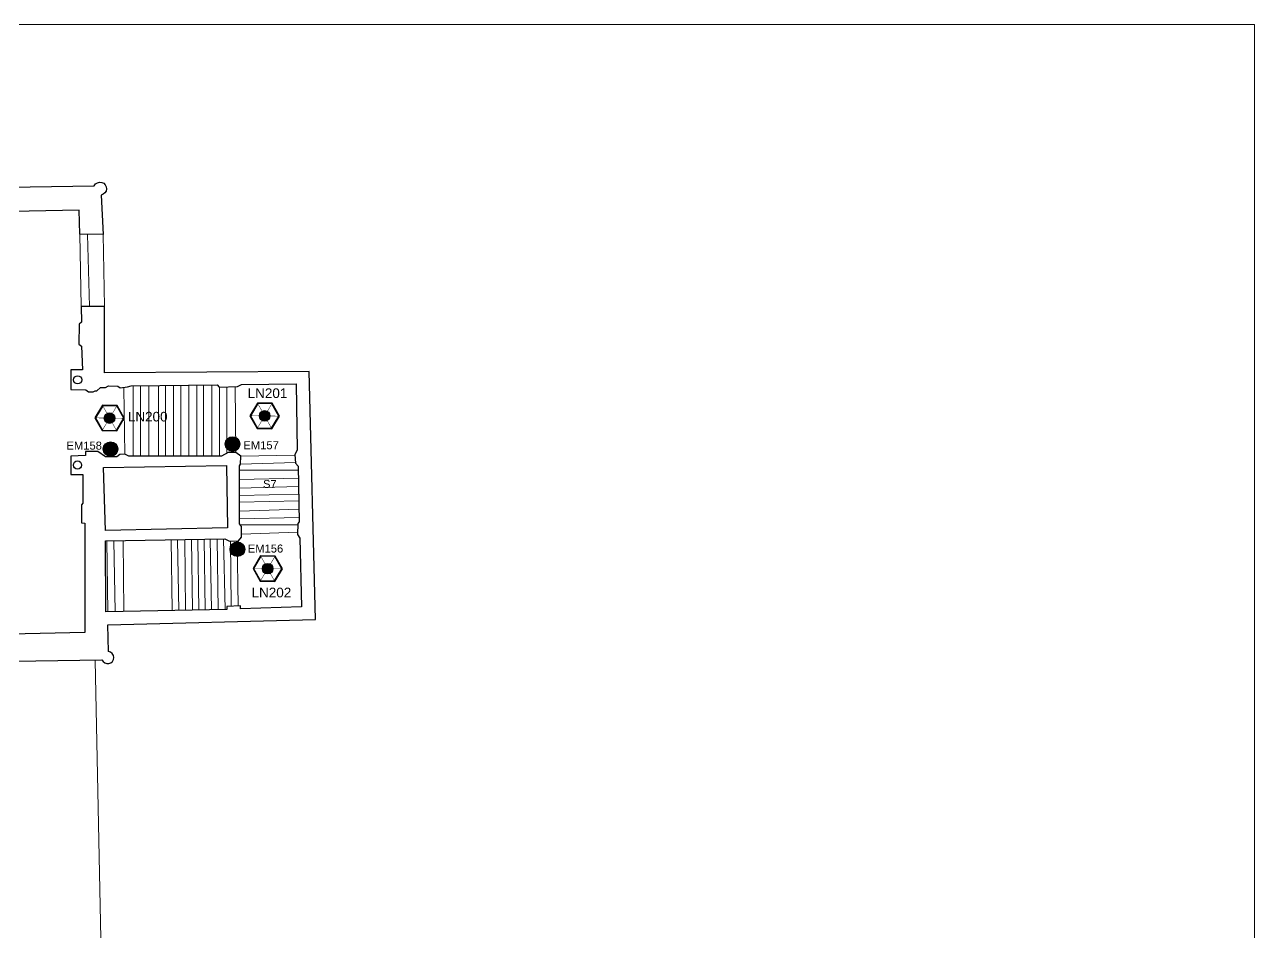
# Model space of a CAD drawing. Header units: metres. Extents: x 13 to 11853, y -8378 to 22.
# Drawn here: x 7243 to 11853, y -3381 to 22 of the extents above; entities that cross this region are included whole.
import ezdxf

# ---------------------------------------------------------------- set-up
doc = ezdxf.new("R2010")
doc.units = ezdxf.units.M
doc.header["$LTSCALE"] = 0.0125
for name, color, linetype in [('CODICE EMERGENZE', 190, 'Continuous'), ('CODICE LAMPADINE', 150, 'Continuous'), ('LAMPADE DI EMERGENZA', 3, 'Continuous')]:
    doc.layers.add(name, color=color, linetype=linetype)
for name, color, linetype, lineweight in [('LAMPADINE', 30, 'Continuous', 30), ('MURI', 7, 'Continuous', 9), ('VANI', 66, 'Continuous', 9)]:
    doc.layers.add(name, color=color, linetype=linetype, lineweight=lineweight)
doc.styles.add('ducale_200', font='arial.ttf', dxfattribs={"height": 1})

# ---------------------------------------------------------------- blocks, each defined once
blk = doc.blocks.new('LANTERNA')
at = {"linetype": 'Continuous'}
h = blk.add_hatch(color=256, dxfattribs=at)
h.paths.add_polyline_path([(65.31, -45.84, 1), (69.69, -45.84, 1)])
h.paths.add_polyline_path([(69.48, -45.84, -1), (65.51, -45.84, -1)], flags=16)
h = blk.add_hatch(dxfattribs=at)
h.set_pattern_fill('ANSI37', color=256, scale=3.214976, style=0)
h.set_pattern_definition([(45, (-226.14574, -312.50277), (-0.2841664, 0.2841664), []), (135, (-226.14574, -312.50277), (-0.2841664, -0.2841664), [])])
edge = h.paths.add_edge_path()
edge.add_arc((67.5, -45.84), 1.98, 0, 360)
at = {"layer": 'LAMPADINE'}
h = blk.add_hatch(color=14, dxfattribs=at)
h.paths.add_polyline_path([(70.35, -50.95), (73.35, -45.93), (70.5, -40.81), (64.65, -40.72), (61.64, -45.75), (64.49, -50.87)], flags=16)
h.paths.add_polyline_path([(70.46, -51.16), (73.59, -45.93), (70.62, -40.61), (64.54, -40.52), (61.41, -45.75), (64.38, -51.06)])
at = {"linetype": 'Continuous'}
for radius in [2.19, 1.98]:
    blk.add_circle((67.5, -45.84), radius, dxfattribs=at)
at = {"layer": 'LAMPADINE', "color": 14}
for points in [[(70.46, -51.16), (73.59, -45.93), (70.62, -40.61), (64.54, -40.52), (61.41, -45.75), (64.38, -51.06)], [(70.35, -50.95), (73.35, -45.93), (70.5, -40.81), (64.65, -40.72), (61.64, -45.75), (64.49, -50.87)]]:
    blk.add_lwpolyline(points, close=True, dxfattribs=at)
at = {"layer": 'LAMPADINE', "color": 14, "const_width": 0.2}
for points in [[(64.54, -40.52), (66.43, -43.92)], [(70.62, -40.61), (68.62, -43.96)], [(61.41, -45.75), (65.31, -45.81)], [(69.69, -45.87), (73.59, -45.93)], [(66.37, -47.72), (64.38, -51.06)], [(68.57, -47.75), (70.46, -51.16)]]:
    blk.add_lwpolyline(points, dxfattribs=at)

msp = doc.modelspace()

# ---------------------------------------------------------------- hatches: boundary and pattern name
at = {"layer": 'LAMPADE DI EMERGENZA'}
for points in [[(7537.9, -1569, 1), (7592.8, -1569, 1)], [(7995.1, -1549.9, 1), (8050.1, -1549.9, 1)], [(8013.4, -1944.3, 1), (8068.3, -1944.3, 1)]]:
    msp.add_hatch(color=256, dxfattribs=at).paths.add_polyline_path(points)

# ---------------------------------------------------------------- linework, layer by layer
for centre in [(7565.4, -1569), (8022.6, -1549.9), (8040.9, -1944.3)]:
    msp.add_circle(centre, 27.5, dxfattribs=at)
at = {"layer": 'MURI'}
msp.add_line((7530.7, -3465.3), (7508.3, -2360.9), dxfattribs=at)
at = {"layer": 'MURI', "linetype": 'Continuous', "ltscale": 0.1}
msp.add_lwpolyline([(12.8, 22.4), (11852.8, 22.4), (11852.8, -8377.6), (12.8, -8377.6)], close=True, dxfattribs=at)
at = {"layer": 'MURI', "linetype": 'ByBlock', "lineweight": 30}
msp.add_lwpolyline([(7530.2, -616.5), (7538.1, -764.7), (7450.5, -763.6), (7448.3, -673.8), (6946.4, -683.9), (6944.2, -590.8), (7504.4, -581.8, -1.632732)], format="xyb", close=True, dxfattribs=at)
at = {"layer": 'MURI', "color": 252}
for points in [[(7450.5, -763.6), (7455.2, -1033.8)], [(7479.5, -764), (7486.9, -1034)], [(7538.1, -764.7), (7542.6, -1034.4)], [(7649.8, -1331.6), (7649.8, -1595.2)], [(7677.5, -1595.2), (7677.5, -1331.3)], [(7709.1, -1595.2), (7709.1, -1331)], [(7744.6, -1330.7), (7744.6, -1595.2)], [(7770.8, -1595.2), (7770.8, -1330.4)], [(7801, -1595.2), (7801, -1330.1)], [(7828.6, -1595.2), (7828.6, -1329.8)], [(7858.7, -1595.2), (7858.7, -1329.6)], [(7888.4, -1595.2), (7888.4, -1329.3)], [(7913.6, -1595.2), (7913.6, -1329)], [(7944.7, -1595.2), (7944.7, -1328.7)], [(7974.3, -1595.2), (7974.3, -1336.8)], [(8000.7, -1585.1), (8000.7, -1335.6)], [(8032.1, -1334.2), (8035.1, -1582.3)], [(7615.7, -1340.1), (7619.3, -1588)], [(8256.7, -1591.5), (8053.5, -1595.6)], [(8048.1, -1647.4), (8268.8, -1647.4)], [(8258, -1618.9), (8052.7, -1625.2)], [(8269.4, -1678.2), (8048.1, -1683.1)], [(8048.1, -1715.5), (8270, -1708.7)], [(8270.5, -1737.4), (8048.1, -1743)], [(8271, -1762.6), (8048.1, -1768.3)], [(8048.1, -1801.9), (8271.6, -1794.7)], [(8272.2, -1825.1), (8048.1, -1830.8)], [(8051.1, -1852.7), (8266.8, -1852.7)], [(8266, -1880.4), (8056.3, -1887.4)], [(7551.1, -1913.1), (7555.7, -2178.9)], [(7578.1, -1912.7), (7583, -2178.4)], [(7612.3, -1912.1), (7614.6, -2176.4)], [(7792.7, -1909.2), (7796.7, -2174.3)], [(7816.4, -1908.8), (7821.3, -2173.8)], [(7843.3, -1908.4), (7846.6, -2173.4)], [(7869.2, -1908), (7872.8, -2172.9)], [(7892.4, -1907.6), (7896, -2172.4)], [(7916.5, -1907.2), (7920.2, -2171.9)], [(7939.3, -1906.8), (7943.2, -2171.5)], [(7965.1, -1906.4), (7969.2, -2171)], [(7989.3, -1906), (7995.3, -2170.5)], [(8014.4, -1914.3), (8017.5, -2157.1)], [(8040.3, -1913.2), (8043.6, -2157.3)]]:
    msp.add_lwpolyline(points, dxfattribs=at)
at = {"layer": 'MURI', "linetype": 'ByBlock', "lineweight": 30}
msp.add_lwpolyline([(6456.6, -2375.8), (7533.3, -2358.5, 1.782791), (7557.7, -2328.2), (7554.8, -2228), (8333.7, -2207.3), (8310.1, -1278.2), (7542.6, -1282.9), (7542.6, -1034.4), (7455.2, -1033.8), (7455.9, -1093.3), (7447.4, -1101.1), (7446.8, -1176.1), (7456.4, -1183.6), (7460.3, -1271.4), (7416.1, -1271.4), (7416.1, -1345.7), (7472.6, -1346.8), (7483.2, -1354.1), (7500.5, -1354.1), (7507.8, -1350.7), (7514, -1350.7), (7527.3, -1337.9), (7547, -1337.9), (7557.4, -1331.6), (7592.7, -1332.7), (7602, -1338.9), (7629, -1335.8), (7642.5, -1331.6), (7965.3, -1328.5), (7972.6, -1336.8), (8041.1, -1333.7), (8056.7, -1326.5), (8261.2, -1324.4), (8265.3, -1572.8), (8256.5, -1588.8), (8258.1, -1621.5), (8268.5, -1633.5), (8272.5, -1841.8), (8266.9, -1847.4), (8265.7, -1889.5), (8274.6, -1902.8), (8281.3, -2160), (8052.9, -2168.2), (8052.9, -2157), (8001.7, -2158.5), (8001.7, -2170.4), (7547.6, -2179.1), (7546.9, -1913.2), (7993.8, -1906), (8011.8, -1914.4), (8044.9, -1913), (8056.3, -1899.2), (8056.5, -1858.9), (8048.1, -1849.3), (8048.1, -1632.3), (8052.7, -1625.2), (8053.6, -1595.6), (8035.1, -1582.3), (8005.9, -1582.3), (7981.3, -1595.2), (7634, -1595.2), (7619.3, -1588), (7600.2, -1589), (7589.2, -1598.1), (7546.6, -1598.1), (7517.2, -1577.9), (7471.5, -1578.1), (7471.5, -1593.3), (7416, -1595.3), (7416, -1664.7), (7460.9, -1664.7), (7460.9, -1771.5), (7456.5, -1778), (7456.5, -1844.9), (7469.2, -1846.2), (7469.2, -1877), (7469.4, -2255.9), (7469.4, -2255.9), (6462.5, -2279.2)], format="xyb", dxfattribs=at)
msp.add_lwpolyline([(7539.4, -1637.9), (7999.9, -1630.9), (8004, -1864.1), (7546.6, -1873.9), (7539.4, -1637.9)], dxfattribs=at)
for centre in [(7442.3, -1309.4), (7441.6, -1628.9)]:
    msp.add_circle(centre, 15.4, dxfattribs=at)

# ---------------------------------------------------------------- block references
at = {"layer": 'LAMPADINE', "xscale": 9.033835601796454, "yscale": 9.03383560179418, "zscale": 9.033835601794319}
for p in [(6952, -1038.6), (7533.2, -1030.5), (7544.6, -1603.1)]:
    msp.add_blockref('LANTERNA', p, dxfattribs=at)

# ---------------------------------------------------------------- texts
at = {"layer": 'CODICE EMERGENZE', "style": 'ducale_200'}
for s, p in [('EM158', (7400.2, -1570.9)), ('EM157', (8063.3, -1569.5)), ('EM156', (8079.8, -1956.8))]:
    msp.add_text(s, height=30, dxfattribs=at).set_placement(p)
at = {"layer": 'CODICE LAMPADINE', "char_height": 36.14, "width": 1534, "attachment_point": 1, "line_spacing_factor": 0.75, "style": 'ducale_200'}
for s, insert in [('LN201', (8079.3, -1341.3)), ('LN200', (7630.2, -1429.3)), ('LN202', (8093.9, -2088.5))]:
    msp.add_mtext(s, dxfattribs=dict(at, insert=insert))
at = {"layer": 'VANI', "color": 161, "linetype": 'Continuous', "insert": (8136.7, -1684.8), "char_height": 30, "width": 2778.72, "attachment_point": 1, "style": 'ducale_200'}
msp.add_mtext('{\\fArial|b0|i0|c0|p34;S7}', dxfattribs=at)

doc.saveas('drawing.dxf')
